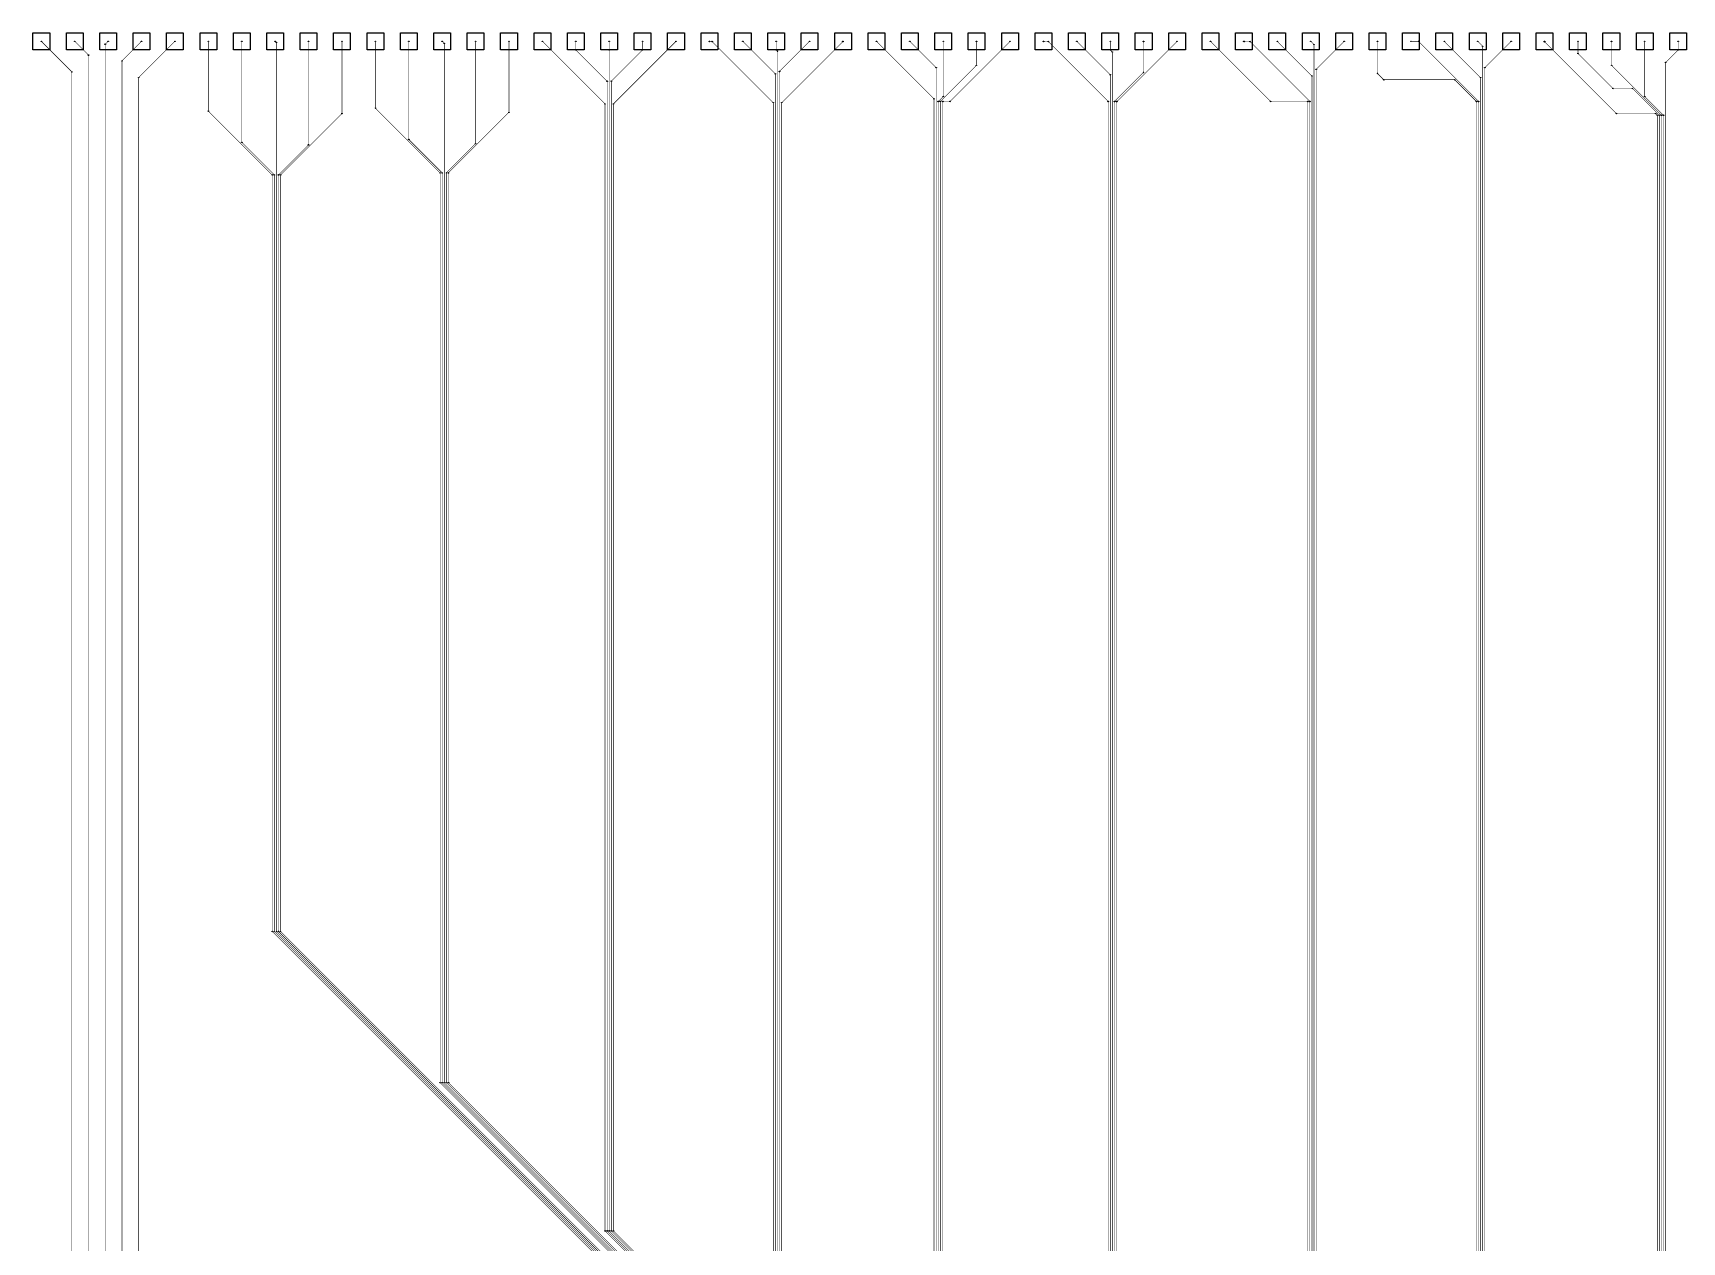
# Model space of a CAD drawing. Extents: x -21730 to 22170, y -18094 to 18606.
# Drawn here: x -9630 to 243, y 11367 to 18606 of the extents above; entities that cross this region are included whole.
import ezdxf

# ---------------------------------------------------------------- set-up
doc = ezdxf.new("R2010")
doc.units = 0
doc.layers.add('L0D0_0', color=1, linetype='CONTINUOUS')

# ---------------------------------------------------------------- blocks, each defined once
blk = doc.blocks.new('BOND_PADS__100__4')
at = {"layer": 'L0D0_0'}
for points in [[(-4, 197.5), (-4, 198.5), (-3, 198.5), (-3, 197.5)], [(-4, 195.5), (-4, 196.5), (-3, 196.5), (-3, 195.5)], [(-4, 193.5), (-4, 194.5), (-3, 194.5), (-3, 193.5)], [(-4, 191.5), (-4, 192.5), (-3, 192.5), (-3, 191.5)], [(-4, 189.5), (-4, 190.5), (-3, 190.5), (-3, 189.5)], [(-4, 187.5), (-4, 188.5), (-3, 188.5), (-3, 187.5)], [(-4, 185.5), (-4, 186.5), (-3, 186.5), (-3, 185.5)], [(-4, 183.5), (-4, 184.5), (-3, 184.5), (-3, 183.5)], [(-4, 181.5), (-4, 182.5), (-3, 182.5), (-3, 181.5)], [(-4, 179.5), (-4, 180.5), (-3, 180.5), (-3, 179.5)], [(-4, 177.5), (-4, 178.5), (-3, 178.5), (-3, 177.5)], [(-4, 175.5), (-4, 176.5), (-3, 176.5), (-3, 175.5)], [(-4, 173.5), (-4, 174.5), (-3, 174.5), (-3, 173.5)], [(-4, 171.5), (-4, 172.5), (-3, 172.5), (-3, 171.5)], [(-4, 169.5), (-4, 170.5), (-3, 170.5), (-3, 169.5)], [(-4, 167.5), (-4, 168.5), (-3, 168.5), (-3, 167.5)], [(-4, 165.5), (-4, 166.5), (-3, 166.5), (-3, 165.5)], [(-4, 163.5), (-4, 164.5), (-3, 164.5), (-3, 163.5)], [(-4, 161.5), (-4, 162.5), (-3, 162.5), (-3, 161.5)], [(-4, 159.5), (-4, 160.5), (-3, 160.5), (-3, 159.5)], [(-4, 157.5), (-4, 158.5), (-3, 158.5), (-3, 157.5)], [(-4, 155.5), (-4, 156.5), (-3, 156.5), (-3, 155.5)], [(-4, 153.5), (-4, 154.5), (-3, 154.5), (-3, 153.5)], [(-4, 151.5), (-4, 152.5), (-3, 152.5), (-3, 151.5)], [(-4, 149.5), (-4, 150.5), (-3, 150.5), (-3, 149.5)], [(-4, 147.5), (-4, 148.5), (-3, 148.5), (-3, 147.5)], [(-4, 145.5), (-4, 146.5), (-3, 146.5), (-3, 145.5)], [(-4, 143.5), (-4, 144.5), (-3, 144.5), (-3, 143.5)], [(-4, 141.5), (-4, 142.5), (-3, 142.5), (-3, 141.5)], [(-4, 139.5), (-4, 140.5), (-3, 140.5), (-3, 139.5)], [(-4, 137.5), (-4, 138.5), (-3, 138.5), (-3, 137.5)], [(-4, 135.5), (-4, 136.5), (-3, 136.5), (-3, 135.5)], [(-4, 133.5), (-4, 134.5), (-3, 134.5), (-3, 133.5)], [(-4, 131.5), (-4, 132.5), (-3, 132.5), (-3, 131.5)], [(-4, 129.5), (-4, 130.5), (-3, 130.5), (-3, 129.5)], [(-4, 127.5), (-4, 128.5), (-3, 128.5), (-3, 127.5)], [(-4, 125.5), (-4, 126.5), (-3, 126.5), (-3, 125.5)], [(-4, 123.5), (-4, 124.5), (-3, 124.5), (-3, 123.5)], [(-4, 121.5), (-4, 122.5), (-3, 122.5), (-3, 121.5)], [(-4, 119.5), (-4, 120.5), (-3, 120.5), (-3, 119.5)], [(-4, 117.5), (-4, 118.5), (-3, 118.5), (-3, 117.5)], [(-4, 115.5), (-4, 116.5), (-3, 116.5), (-3, 115.5)], [(-4, 113.5), (-4, 114.5), (-3, 114.5), (-3, 113.5)], [(-4, 111.5), (-4, 112.5), (-3, 112.5), (-3, 111.5)], [(-4, 109.5), (-4, 110.5), (-3, 110.5), (-3, 109.5)], [(-4, 107.5), (-4, 108.5), (-3, 108.5), (-3, 107.5)], [(-4, 105.5), (-4, 106.5), (-3, 106.5), (-3, 105.5)], [(-4, 103.5), (-4, 104.5), (-3, 104.5), (-3, 103.5)], [(-4, 101.5), (-4, 102.5), (-3, 102.5), (-3, 101.5)], [(-4, 99.5), (-4, 100.5), (-3, 100.5), (-3, 99.5)]]:
    blk.add_lwpolyline(points, close=True, dxfattribs=at)

msp = doc.modelspace()

# ---------------------------------------------------------------- linework, layer by layer
at = {"layer": 'L0D0_0', "const_width": 3}
for points in [[(-9580, 18556), (-9397.5, 18373.5)], [(-9380, 18556), (-9297.5, 18473.5)], [(-9297.5, 5873.5), (-9297.5, 18473.5)], [(-9197.5, 18538.5), (-9180, 18556)], [(-9197.5, 5880), (-9197.5, 18538.5)], [(-9097.5, 18438.5), (-8980, 18556)], [(-8997.5, 18338.5), (-8780, 18556)], [(-8580, 18138.5), (-8580, 18556)], [(-8380, 17951), (-8380, 18556)], [(-8180, 18556), (-8172.5, 18548.5)], [(-8172.5, 13226), (-8172.5, 18548.5)], [(-7980, 17936), (-7980, 18556)], [(-7780, 18123.5), (-7780, 18556)], [(-7580, 18156), (-7580, 18556)], [(-7380, 17968.5), (-7380, 18556)], [(-7180, 18556), (-7167.5, 18543.5)], [(-7167.5, 12321), (-7167.5, 18543.5)], [(-6980, 17943.5), (-6980, 18556)], [(-6780, 18131), (-6780, 18556)], [(-6580, 18556), (-6205, 18181)], [(-6380, 18504.5), (-6380, 18556)], [(-6380, 18504.5), (-6192.5, 18317)], [(-6180, 18504.5), (-6180, 18556)], [(-6180, 11433.5), (-6180, 18504.5)], [(-6180, 18504.5), (-6180, 18504.5)], [(-6167.5, 18317), (-5980, 18504.5)], [(-6155, 18181), (-5780, 18556)], [(-5980, 18504.5), (-5980, 18556)], [(-5580, 18556), (-5578.5, 18554.5)], [(-5578.5, 18554.5), (-5563.5, 18554.5)], [(-5563.5, 18554.5), (-5197.5, 18188.5)], [(-5380, 18556), (-5185, 18361)], [(-5180, 18504.5), (-5180, 18556)], [(-5180, 18504.5), (-5172.5, 18497)], [(-5172.5, 10526), (-5172.5, 18497)], [(-5160, 18376), (-4980, 18556)], [(-5147.5, 18188.5), (-4781.5, 18554.5)], [(-4781.5, 18554.5), (-4780, 18556)], [(-4781.5, 18554.5), (-4781.5, 18554.5)], [(-4580, 18556), (-4235, 18211)], [(-4380, 18556), (-4222.5, 18398.5)], [(-4180, 18226), (-4180, 18556)], [(-4140, 18196), (-3780, 18556)], [(-3981.5, 18554.5), (-3980, 18556)], [(-3981.5, 18412), (-3981.5, 18554.5)], [(-3580, 18556), (-3578.5, 18554.5)], [(-3578.5, 18554.5), (-3551, 18554.5)], [(-3551, 18554.5), (-3192.5, 18196)], [(-3380, 18556), (-3180, 18356)], [(-3180, 18504.5), (-3180, 18556)], [(-3180, 18504.5), (-3167.5, 18492)], [(-3167.5, 8721), (-3167.5, 18492)], [(-3140, 18196), (-2780, 18556)], [(-2981.5, 18554.5), (-2980, 18556)], [(-2981.5, 18369.5), (-2981.5, 18554.5)], [(-2580, 18556), (-2220, 18196)], [(-2380, 18556), (-2378.5, 18554.5)], [(-2378.5, 18554.5), (-2343.5, 18554.5)], [(-2343.5, 18554.5), (-1985, 18196)], [(-2180, 18556), (-1972.5, 18348.5)], [(-1980, 18556), (-1960, 18536)], [(-1960, 7626), (-1960, 18536)], [(-1947.5, 18388.5), (-1780, 18556)], [(-1580, 18363.5), (-1580, 18556)], [(-1380, 18556), (-1335, 18556)], [(-1335, 18556), (-975, 18196)], [(-1180, 18556), (-962.5, 18338.5)], [(-980, 18556), (-950, 18526)], [(-950, 6716), (-950, 18526)], [(-937.5, 18398.5), (-780, 18556)], [(-580, 18553.5), (-580, 18556)], [(-580, 18553.5), (-150, 18123.5)], [(-380, 18483.5), (-380, 18556)], [(-380, 18483.5), (-170, 18273.5)], [(-180, 18556), (-178.5, 18554.5)], [(-178.5, 18412), (-178.5, 18554.5)], [(20, 18226), (20, 18556)], [(145, 18429.5), (220, 18504.5)], [(220, 18504.5), (220, 18556)], [(-9397.5, 5873.5), (-9397.5, 18373.5)], [(-9097.5, 5880), (-9097.5, 18438.5)], [(-5160, 10526), (-5160, 18376)], [(-4222.5, 9663.5), (-4222.5, 18398.5)], [(-4197.5, 18196), (-3981.5, 18412)], [(-3155, 18196), (-2981.5, 18369.5)], [(-1947.5, 7626), (-1947.5, 18388.5)], [(-1580, 18363.5), (-1542.5, 18326)], [(-937.5, 6716), (-937.5, 18398.5)], [(-178.5, 18412), (120, 18113.5)], [(145, -2369), (145, 18429.5)], [(-8997.5, 5880), (-8997.5, 18338.5)], [(-6192.5, 11433.5), (-6192.5, 18317)], [(-6167.5, 11433.5), (-6167.5, 18317)], [(-5185, 10526), (-5185, 18361)], [(-3180, 8721), (-3180, 18356)], [(-1972.5, 7626), (-1972.5, 18348.5)], [(-1542.5, 18326), (-1117.5, 18326)], [(-1117.5, 18326), (-987.5, 18196)], [(-962.5, 6716), (-962.5, 18338.5)], [(-170, 18273.5), (-52.5, 18273.5)], [(-52.5, 18273.5), (107.5, 18113.5)], [(-6205, 11433.5), (-6205, 18181)], [(-6155, 11433.5), (-6155, 18181)], [(-5197.5, 10526), (-5197.5, 18188.5)], [(-5147.5, 10526), (-5147.5, 18188.5)], [(-4235, 9663.5), (-4235, 18211)], [(-4210, 18196), (-4180, 18226)], [(-4210, 9663.5), (-4210, 18196)], [(-4197.5, 9663.5), (-4197.5, 18196)], [(-4182.5, 9663.5), (-4182.5, 18196)], [(-4182.5, 18196), (-4140, 18196)], [(-3192.5, 8721), (-3192.5, 18196)], [(-3155, 8721), (-3155, 18196)], [(-3142.5, 8721), (-3142.5, 18196)], [(-3142.5, 18196), (-3140, 18196)], [(-2220, 18196), (-1997.5, 18196)], [(-1997.5, 7626), (-1997.5, 18196)], [(-1985, 7626), (-1985, 18196)], [(-987.5, 6716), (-987.5, 18196)], [(-975, 6716), (-975, 18196)], [(20, 18226), (132.5, 18113.5)], [(-8580, 18138.5), (-8197.5, 17756)], [(-8147.5, 17756), (-7780, 18123.5)], [(-7580, 18156), (-7192.5, 17768.5)], [(-7142.5, 17768.5), (-6780, 18131)], [(-150, 18123.5), (85, 18123.5)], [(85, 18123.5), (95, 18113.5)], [(95, -2719), (95, 18113.5)], [(107.5, -2631.5), (107.5, 18113.5)], [(120, -2544), (120, 18113.5)], [(132.5, -2456.5), (132.5, 18113.5)], [(-7380, 17968.5), (-7180, 17768.5)], [(-8380, 17951), (-8185, 17756)], [(-8160, 17756), (-7980, 17936)], [(-7155, 17768.5), (-6980, 17943.5)], [(-8197.5, 13226), (-8197.5, 17756)], [(-8185, 13226), (-8185, 17756)], [(-8160, 13226), (-8160, 17756)], [(-8147.5, 13226), (-8147.5, 17756)], [(-7192.5, 12321), (-7192.5, 17768.5)], [(-7180, 12321), (-7180, 17768.5)], [(-7155, 12321), (-7155, 17768.5)], [(-7142.5, 12321), (-7142.5, 17768.5)], [(-8197.5, 13226), (-705, 5733.5)], [(-8185, 13226), (-692.5, 5733.5)], [(-8172.5, 13226), (-680, 5733.5)], [(-8160, 13226), (-667.5, 5733.5)], [(-8147.5, 13226), (-655, 5733.5)], [(-7192.5, 12321), (-605, 5733.5)], [(-7180, 12321), (-592.5, 5733.5)], [(-7167.5, 12321), (-580, 5733.5)], [(-7155, 12321), (-567.5, 5733.5)], [(-7142.5, 12321), (-555, 5733.5)], [(-6205, 11433.5), (-505, 5733.5)], [(-6192.5, 11433.5), (-492.5, 5733.5)], [(-6180, 11433.5), (-480, 5733.5)], [(-6167.5, 11433.5), (-467.5, 5733.5)], [(-6155, 11433.5), (-455, 5733.5)]]:
    msp.add_lwpolyline(points, dxfattribs=at)
at = {"layer": 'L0D0_0'}
for points in [[(-9580, 18554.3), (-9581.4, 18555.2), (-9581.4, 18556.8), (-9580, 18557.7), (-9578.5, 18556.8), (-9578.5, 18555.2)], [(-9380, 18554.3), (-9381.4, 18555.2), (-9381.4, 18556.8), (-9380, 18557.7), (-9378.5, 18556.8), (-9378.5, 18555.2)], [(-9297.5, 18471.8), (-9299, 18472.7), (-9299, 18474.3), (-9297.5, 18475.2), (-9296.1, 18474.3), (-9296.1, 18472.7)], [(-9297.5, 18471.8), (-9299, 18472.7), (-9299, 18474.3), (-9297.5, 18475.2), (-9296.1, 18474.3), (-9296.1, 18472.7)], [(-9197.5, 18536.8), (-9199, 18537.7), (-9199, 18539.3), (-9197.5, 18540.2), (-9196.1, 18539.3), (-9196.1, 18537.7)], [(-9197.5, 18536.8), (-9199, 18537.7), (-9199, 18539.3), (-9197.5, 18540.2), (-9196.1, 18539.3), (-9196.1, 18537.7)], [(-9180, 18554.3), (-9181.4, 18555.2), (-9181.4, 18556.8), (-9180, 18557.7), (-9178.5, 18556.8), (-9178.5, 18555.2)], [(-8980, 18554.3), (-8981.4, 18555.2), (-8981.4, 18556.8), (-8980, 18557.7), (-8978.5, 18556.8), (-8978.5, 18555.2)], [(-8780, 18554.3), (-8781.4, 18555.2), (-8781.4, 18556.8), (-8780, 18557.7), (-8778.5, 18556.8), (-8778.5, 18555.2)], [(-8580, 18554.3), (-8581.4, 18555.2), (-8581.4, 18556.8), (-8580, 18557.7), (-8578.5, 18556.8), (-8578.5, 18555.2)], [(-8380, 18554.3), (-8381.4, 18555.2), (-8381.4, 18556.8), (-8380, 18557.7), (-8378.5, 18556.8), (-8378.5, 18555.2)], [(-8180, 18554.3), (-8181.4, 18555.2), (-8181.4, 18556.8), (-8180, 18557.7), (-8178.5, 18556.8), (-8178.5, 18555.2)], [(-8172.5, 18546.8), (-8173.9, 18547.7), (-8173.9, 18549.3), (-8172.5, 18550.2), (-8171, 18549.3), (-8171, 18547.7)], [(-8172.5, 18546.8), (-8173.9, 18547.7), (-8173.9, 18549.3), (-8172.5, 18550.2), (-8171, 18549.3), (-8171, 18547.7)], [(-7980, 18554.3), (-7981.4, 18555.2), (-7981.4, 18556.8), (-7980, 18557.7), (-7978.5, 18556.8), (-7978.5, 18555.2)], [(-7780, 18554.3), (-7781.4, 18555.2), (-7781.4, 18556.8), (-7780, 18557.7), (-7778.5, 18556.8), (-7778.5, 18555.2)], [(-7580, 18554.3), (-7581.4, 18555.2), (-7581.4, 18556.8), (-7580, 18557.7), (-7578.5, 18556.8), (-7578.5, 18555.2)], [(-7380, 18554.3), (-7381.4, 18555.2), (-7381.4, 18556.8), (-7380, 18557.7), (-7378.5, 18556.8), (-7378.5, 18555.2)], [(-7180, 18554.3), (-7181.4, 18555.2), (-7181.4, 18556.8), (-7180, 18557.7), (-7178.5, 18556.8), (-7178.5, 18555.2)], [(-7167.5, 18541.8), (-7169, 18542.7), (-7169, 18544.3), (-7167.5, 18545.2), (-7166.1, 18544.3), (-7166.1, 18542.7)], [(-7167.5, 18541.8), (-7169, 18542.7), (-7169, 18544.3), (-7167.5, 18545.2), (-7166.1, 18544.3), (-7166.1, 18542.7)], [(-6980, 18554.3), (-6981.4, 18555.2), (-6981.4, 18556.8), (-6980, 18557.7), (-6978.5, 18556.8), (-6978.5, 18555.2)], [(-6780, 18554.3), (-6781.4, 18555.2), (-6781.4, 18556.8), (-6780, 18557.7), (-6778.5, 18556.8), (-6778.5, 18555.2)], [(-6580, 18554.3), (-6581.4, 18555.2), (-6581.4, 18556.8), (-6580, 18557.7), (-6578.5, 18556.8), (-6578.5, 18555.2)], [(-6380, 18554.3), (-6381.4, 18555.2), (-6381.4, 18556.8), (-6380, 18557.7), (-6378.5, 18556.8), (-6378.5, 18555.2)], [(-6380, 18502.8), (-6381.4, 18503.7), (-6381.4, 18505.3), (-6380, 18506.2), (-6378.5, 18505.3), (-6378.5, 18503.7)], [(-6380, 18502.8), (-6381.4, 18503.7), (-6381.4, 18505.3), (-6380, 18506.2), (-6378.5, 18505.3), (-6378.5, 18503.7)], [(-6180, 18502.8), (-6181.5, 18503.7), (-6181.5, 18505.3), (-6180, 18506.2), (-6178.6, 18505.3), (-6178.6, 18503.7)], [(-6180, 18502.8), (-6181.5, 18503.7), (-6181.5, 18505.3), (-6180, 18506.2), (-6178.6, 18505.3), (-6178.6, 18503.7)], [(-6180, 18554.3), (-6181.4, 18555.2), (-6181.4, 18556.8), (-6180, 18557.7), (-6178.5, 18556.8), (-6178.5, 18555.2)], [(-6180, 18502.8), (-6181.4, 18503.7), (-6181.4, 18505.3), (-6180, 18506.2), (-6178.5, 18505.3), (-6178.5, 18503.7)], [(-6180, 18502.8), (-6181.4, 18503.7), (-6181.4, 18505.3), (-6180, 18506.2), (-6178.5, 18505.3), (-6178.5, 18503.7)], [(-5980, 18554.3), (-5981.4, 18555.2), (-5981.4, 18556.8), (-5980, 18557.7), (-5978.5, 18556.8), (-5978.5, 18555.2)], [(-5980, 18502.8), (-5981.4, 18503.7), (-5981.4, 18505.3), (-5980, 18506.2), (-5978.5, 18505.3), (-5978.5, 18503.7)], [(-5980, 18502.8), (-5981.4, 18503.7), (-5981.4, 18505.3), (-5980, 18506.2), (-5978.5, 18505.3), (-5978.5, 18503.7)], [(-5780, 18554.3), (-5781.4, 18555.2), (-5781.4, 18556.8), (-5780, 18557.7), (-5778.5, 18556.8), (-5778.5, 18555.2)], [(-5580, 18554.3), (-5581.4, 18555.2), (-5581.4, 18556.8), (-5580, 18557.7), (-5578.5, 18556.8), (-5578.5, 18555.2)], [(-5578.5, 18552.8), (-5579.9, 18553.7), (-5579.9, 18555.3), (-5578.5, 18556.2), (-5577, 18555.3), (-5577, 18553.7)], [(-5578.5, 18552.8), (-5579.9, 18553.7), (-5579.9, 18555.3), (-5578.5, 18556.2), (-5577, 18555.3), (-5577, 18553.7)], [(-5563.5, 18552.8), (-5564.9, 18553.7), (-5564.9, 18555.3), (-5563.5, 18556.2), (-5562, 18555.3), (-5562, 18553.7)], [(-5563.5, 18552.8), (-5564.9, 18553.7), (-5564.9, 18555.3), (-5563.5, 18556.2), (-5562, 18555.3), (-5562, 18553.7)], [(-5380, 18554.3), (-5381.4, 18555.2), (-5381.4, 18556.8), (-5380, 18557.7), (-5378.5, 18556.8), (-5378.5, 18555.2)], [(-5180, 18554.3), (-5181.4, 18555.2), (-5181.4, 18556.8), (-5180, 18557.7), (-5178.5, 18556.8), (-5178.5, 18555.2)], [(-5180, 18502.8), (-5181.4, 18503.7), (-5181.4, 18505.3), (-5180, 18506.2), (-5178.5, 18505.3), (-5178.5, 18503.7)], [(-5180, 18502.8), (-5181.4, 18503.7), (-5181.4, 18505.3), (-5180, 18506.2), (-5178.5, 18505.3), (-5178.5, 18503.7)], [(-5172.5, 18495.3), (-5174, 18496.2), (-5174, 18497.8), (-5172.5, 18498.7), (-5171.1, 18497.8), (-5171.1, 18496.2)], [(-5172.5, 18495.3), (-5174, 18496.2), (-5174, 18497.8), (-5172.5, 18498.7), (-5171.1, 18497.8), (-5171.1, 18496.2)], [(-4980, 18554.3), (-4981.4, 18555.2), (-4981.4, 18556.8), (-4980, 18557.7), (-4978.5, 18556.8), (-4978.5, 18555.2)], [(-4781.5, 18552.8), (-4782.9, 18553.7), (-4782.9, 18555.3), (-4781.5, 18556.2), (-4780, 18555.3), (-4780, 18553.7)], [(-4781.5, 18552.8), (-4782.9, 18553.7), (-4782.9, 18555.3), (-4781.5, 18556.2), (-4780, 18555.3), (-4780, 18553.7)], [(-4781.5, 18552.8), (-4782.9, 18553.7), (-4782.9, 18555.3), (-4781.5, 18556.2), (-4780, 18555.3), (-4780, 18553.7)], [(-4781.5, 18552.8), (-4782.9, 18553.7), (-4782.9, 18555.3), (-4781.5, 18556.2), (-4780, 18555.3), (-4780, 18553.7)], [(-4780, 18554.3), (-4781.4, 18555.2), (-4781.4, 18556.8), (-4780, 18557.7), (-4778.5, 18556.8), (-4778.5, 18555.2)], [(-4580, 18554.3), (-4581.4, 18555.2), (-4581.4, 18556.8), (-4580, 18557.7), (-4578.5, 18556.8), (-4578.5, 18555.2)], [(-4380, 18554.3), (-4381.4, 18555.2), (-4381.4, 18556.8), (-4380, 18557.7), (-4378.5, 18556.8), (-4378.5, 18555.2)], [(-4180, 18554.3), (-4181.4, 18555.2), (-4181.4, 18556.8), (-4180, 18557.7), (-4178.5, 18556.8), (-4178.5, 18555.2)], [(-3981.5, 18552.8), (-3982.9, 18553.7), (-3982.9, 18555.3), (-3981.5, 18556.2), (-3980, 18555.3), (-3980, 18553.7)], [(-3981.5, 18552.8), (-3982.9, 18553.7), (-3982.9, 18555.3), (-3981.5, 18556.2), (-3980, 18555.3), (-3980, 18553.7)], [(-3980, 18554.3), (-3981.4, 18555.2), (-3981.4, 18556.8), (-3980, 18557.7), (-3978.5, 18556.8), (-3978.5, 18555.2)], [(-3780, 18554.3), (-3781.4, 18555.2), (-3781.4, 18556.8), (-3780, 18557.7), (-3778.5, 18556.8), (-3778.5, 18555.2)], [(-3580, 18554.3), (-3581.4, 18555.2), (-3581.4, 18556.8), (-3580, 18557.7), (-3578.5, 18556.8), (-3578.5, 18555.2)], [(-3578.5, 18552.8), (-3579.9, 18553.7), (-3579.9, 18555.3), (-3578.5, 18556.2), (-3577, 18555.3), (-3577, 18553.7)], [(-3578.5, 18552.8), (-3579.9, 18553.7), (-3579.9, 18555.3), (-3578.5, 18556.2), (-3577, 18555.3), (-3577, 18553.7)], [(-3551, 18552.8), (-3552.4, 18553.7), (-3552.4, 18555.3), (-3551, 18556.2), (-3549.5, 18555.3), (-3549.5, 18553.7)], [(-3551, 18552.8), (-3552.4, 18553.7), (-3552.4, 18555.3), (-3551, 18556.2), (-3549.5, 18555.3), (-3549.5, 18553.7)], [(-3380, 18554.3), (-3381.4, 18555.2), (-3381.4, 18556.8), (-3380, 18557.7), (-3378.5, 18556.8), (-3378.5, 18555.2)], [(-3180, 18554.3), (-3181.4, 18555.2), (-3181.4, 18556.8), (-3180, 18557.7), (-3178.5, 18556.8), (-3178.5, 18555.2)], [(-3180, 18502.8), (-3181.4, 18503.7), (-3181.4, 18505.3), (-3180, 18506.2), (-3178.5, 18505.3), (-3178.5, 18503.7)], [(-3180, 18502.8), (-3181.4, 18503.7), (-3181.4, 18505.3), (-3180, 18506.2), (-3178.5, 18505.3), (-3178.5, 18503.7)], [(-3167.5, 18490.3), (-3168.9, 18491.2), (-3168.9, 18492.8), (-3167.5, 18493.7), (-3166, 18492.8), (-3166, 18491.2)], [(-3167.5, 18490.3), (-3168.9, 18491.2), (-3168.9, 18492.8), (-3167.5, 18493.7), (-3166, 18492.8), (-3166, 18491.2)], [(-2981.5, 18552.8), (-2982.9, 18553.7), (-2982.9, 18555.3), (-2981.5, 18556.2), (-2980, 18555.3), (-2980, 18553.7)], [(-2981.5, 18552.8), (-2982.9, 18553.7), (-2982.9, 18555.3), (-2981.5, 18556.2), (-2980, 18555.3), (-2980, 18553.7)], [(-2980, 18554.3), (-2981.4, 18555.2), (-2981.4, 18556.8), (-2980, 18557.7), (-2978.5, 18556.8), (-2978.5, 18555.2)], [(-2780, 18554.3), (-2781.4, 18555.2), (-2781.4, 18556.8), (-2780, 18557.7), (-2778.5, 18556.8), (-2778.5, 18555.2)], [(-2580, 18554.3), (-2581.4, 18555.2), (-2581.4, 18556.8), (-2580, 18557.7), (-2578.5, 18556.8), (-2578.5, 18555.2)], [(-2380, 18554.3), (-2381.4, 18555.2), (-2381.4, 18556.8), (-2380, 18557.7), (-2378.5, 18556.8), (-2378.5, 18555.2)], [(-2378.5, 18552.8), (-2379.9, 18553.7), (-2379.9, 18555.3), (-2378.5, 18556.2), (-2377, 18555.3), (-2377, 18553.7)], [(-2378.5, 18552.8), (-2379.9, 18553.7), (-2379.9, 18555.3), (-2378.5, 18556.2), (-2377, 18555.3), (-2377, 18553.7)], [(-2343.5, 18552.8), (-2344.9, 18553.7), (-2344.9, 18555.3), (-2343.5, 18556.2), (-2342, 18555.3), (-2342, 18553.7)], [(-2343.5, 18552.8), (-2344.9, 18553.7), (-2344.9, 18555.3), (-2343.5, 18556.2), (-2342, 18555.3), (-2342, 18553.7)], [(-2180, 18554.3), (-2181.4, 18555.2), (-2181.4, 18556.8), (-2180, 18557.7), (-2178.5, 18556.8), (-2178.5, 18555.2)], [(-1980, 18554.3), (-1981.4, 18555.2), (-1981.4, 18556.8), (-1980, 18557.7), (-1978.5, 18556.8), (-1978.5, 18555.2)], [(-1960, 18534.3), (-1961.4, 18535.2), (-1961.4, 18536.8), (-1960, 18537.7), (-1958.5, 18536.8), (-1958.5, 18535.2)], [(-1960, 18534.3), (-1961.4, 18535.2), (-1961.4, 18536.8), (-1960, 18537.7), (-1958.5, 18536.8), (-1958.5, 18535.2)], [(-1780, 18554.3), (-1781.4, 18555.2), (-1781.4, 18556.8), (-1780, 18557.7), (-1778.5, 18556.8), (-1778.5, 18555.2)], [(-1580, 18554.3), (-1581.4, 18555.2), (-1581.4, 18556.8), (-1580, 18557.7), (-1578.5, 18556.8), (-1578.5, 18555.2)], [(-1380, 18554.3), (-1381.4, 18555.2), (-1381.4, 18556.8), (-1380, 18557.7), (-1378.5, 18556.8), (-1378.5, 18555.2)], [(-1335, 18554.3), (-1336.4, 18555.2), (-1336.4, 18556.8), (-1335, 18557.7), (-1333.5, 18556.8), (-1333.5, 18555.2)], [(-1335, 18554.3), (-1336.4, 18555.2), (-1336.4, 18556.8), (-1335, 18557.7), (-1333.5, 18556.8), (-1333.5, 18555.2)], [(-1180, 18554.3), (-1181.4, 18555.2), (-1181.4, 18556.8), (-1180, 18557.7), (-1178.5, 18556.8), (-1178.5, 18555.2)], [(-980, 18554.3), (-981.4, 18555.2), (-981.4, 18556.8), (-980, 18557.7), (-978.5, 18556.8), (-978.5, 18555.2)], [(-950, 18524.3), (-951.4, 18525.2), (-951.4, 18526.8), (-950, 18527.7), (-948.5, 18526.8), (-948.5, 18525.2)], [(-950, 18524.3), (-951.4, 18525.2), (-951.4, 18526.8), (-950, 18527.7), (-948.5, 18526.8), (-948.5, 18525.2)], [(-780, 18554.3), (-781.4, 18555.2), (-781.4, 18556.8), (-780, 18557.7), (-778.5, 18556.8), (-778.5, 18555.2)], [(-580, 18554.3), (-581.4, 18555.2), (-581.4, 18556.8), (-580, 18557.7), (-578.5, 18556.8), (-578.5, 18555.2)], [(-580, 18551.8), (-581.4, 18552.7), (-581.4, 18554.3), (-580, 18555.2), (-578.5, 18554.3), (-578.5, 18552.7)], [(-580, 18551.8), (-581.4, 18552.7), (-581.4, 18554.3), (-580, 18555.2), (-578.5, 18554.3), (-578.5, 18552.7)], [(-380, 18554.3), (-381.4, 18555.2), (-381.4, 18556.8), (-380, 18557.7), (-378.5, 18556.8), (-378.5, 18555.2)], [(-380, 18481.8), (-381.4, 18482.7), (-381.4, 18484.3), (-380, 18485.2), (-378.5, 18484.3), (-378.5, 18482.7)], [(-380, 18481.8), (-381.4, 18482.7), (-381.4, 18484.3), (-380, 18485.2), (-378.5, 18484.3), (-378.5, 18482.7)], [(-180, 18554.3), (-181.4, 18555.2), (-181.4, 18556.8), (-180, 18557.7), (-178.5, 18556.8), (-178.5, 18555.2)], [(-178.5, 18552.8), (-179.9, 18553.7), (-179.9, 18555.3), (-178.5, 18556.2), (-177, 18555.3), (-177, 18553.7)], [(-178.5, 18552.8), (-179.9, 18553.7), (-179.9, 18555.3), (-178.5, 18556.2), (-177, 18555.3), (-177, 18553.7)], [(20, 18554.3), (18.6, 18555.2), (18.6, 18556.8), (20, 18557.7), (21.5, 18556.8), (21.5, 18555.2)], [(220, 18554.3), (218.6, 18555.2), (218.6, 18556.8), (220, 18557.7), (221.5, 18556.8), (221.5, 18555.2)], [(220, 18502.8), (218.6, 18503.7), (218.6, 18505.3), (220, 18506.2), (221.5, 18505.3), (221.5, 18503.7)], [(220, 18502.8), (218.6, 18503.7), (218.6, 18505.3), (220, 18506.2), (221.5, 18505.3), (221.5, 18503.7)], [(-9397.5, 18371.8), (-9399, 18372.7), (-9399, 18374.3), (-9397.5, 18375.2), (-9396, 18374.3), (-9396, 18372.7)], [(-9397.5, 18371.8), (-9399, 18372.7), (-9399, 18374.3), (-9397.5, 18375.2), (-9396, 18374.3), (-9396, 18372.7)], [(-9097.5, 18436.8), (-9099, 18437.7), (-9099, 18439.3), (-9097.5, 18440.2), (-9096.1, 18439.3), (-9096.1, 18437.7)], [(-9097.5, 18436.8), (-9099, 18437.7), (-9099, 18439.3), (-9097.5, 18440.2), (-9096.1, 18439.3), (-9096.1, 18437.7)], [(-5160, 18374.3), (-5161.4, 18375.2), (-5161.4, 18376.8), (-5160, 18377.7), (-5158.5, 18376.8), (-5158.5, 18375.2)], [(-5160, 18374.3), (-5161.4, 18375.2), (-5161.4, 18376.8), (-5160, 18377.7), (-5158.5, 18376.8), (-5158.5, 18375.2)], [(-4222.5, 18396.8), (-4223.9, 18397.7), (-4223.9, 18399.3), (-4222.5, 18400.2), (-4221, 18399.3), (-4221, 18397.7)], [(-4222.5, 18396.8), (-4223.9, 18397.7), (-4223.9, 18399.3), (-4222.5, 18400.2), (-4221, 18399.3), (-4221, 18397.7)], [(-3981.5, 18410.3), (-3982.9, 18411.2), (-3982.9, 18412.8), (-3981.5, 18413.7), (-3980, 18412.8), (-3980, 18411.2)], [(-3981.5, 18410.3), (-3982.9, 18411.2), (-3982.9, 18412.8), (-3981.5, 18413.7), (-3980, 18412.8), (-3980, 18411.2)], [(-2981.5, 18367.8), (-2982.9, 18368.7), (-2982.9, 18370.3), (-2981.5, 18371.2), (-2980, 18370.3), (-2980, 18368.7)], [(-2981.5, 18367.8), (-2982.9, 18368.7), (-2982.9, 18370.3), (-2981.5, 18371.2), (-2980, 18370.3), (-2980, 18368.7)], [(-1947.5, 18386.8), (-1948.9, 18387.7), (-1948.9, 18389.3), (-1947.5, 18390.2), (-1946, 18389.3), (-1946, 18387.7)], [(-1947.5, 18386.8), (-1948.9, 18387.7), (-1948.9, 18389.3), (-1947.5, 18390.2), (-1946, 18389.3), (-1946, 18387.7)], [(-1580, 18361.8), (-1581.4, 18362.7), (-1581.4, 18364.3), (-1580, 18365.2), (-1578.5, 18364.3), (-1578.5, 18362.7)], [(-1580, 18361.8), (-1581.4, 18362.7), (-1581.4, 18364.3), (-1580, 18365.2), (-1578.5, 18364.3), (-1578.5, 18362.7)], [(-937.5, 18396.8), (-938.9, 18397.7), (-938.9, 18399.3), (-937.5, 18400.2), (-936, 18399.3), (-936, 18397.7)], [(-937.5, 18396.8), (-938.9, 18397.7), (-938.9, 18399.3), (-937.5, 18400.2), (-936, 18399.3), (-936, 18397.7)], [(-178.5, 18410.3), (-179.9, 18411.2), (-179.9, 18412.8), (-178.5, 18413.7), (-177, 18412.8), (-177, 18411.2)], [(-178.5, 18410.3), (-179.9, 18411.2), (-179.9, 18412.8), (-178.5, 18413.7), (-177, 18412.8), (-177, 18411.2)], [(145, 18427.8), (143.6, 18428.7), (143.6, 18430.3), (145, 18431.2), (146.5, 18430.3), (146.5, 18428.7)], [(145, 18427.8), (143.6, 18428.7), (143.6, 18430.3), (145, 18431.2), (146.5, 18430.3), (146.5, 18428.7)], [(-8997.5, 18336.8), (-8999, 18337.7), (-8999, 18339.3), (-8997.5, 18340.2), (-8996.1, 18339.3), (-8996.1, 18337.7)], [(-8997.5, 18336.8), (-8999, 18337.7), (-8999, 18339.3), (-8997.5, 18340.2), (-8996.1, 18339.3), (-8996.1, 18337.7)], [(-6192.5, 18315.3), (-6193.9, 18316.2), (-6193.9, 18317.8), (-6192.5, 18318.7), (-6191, 18317.8), (-6191, 18316.2)], [(-6192.5, 18315.3), (-6193.9, 18316.2), (-6193.9, 18317.8), (-6192.5, 18318.7), (-6191, 18317.8), (-6191, 18316.2)], [(-6167.5, 18315.3), (-6168.9, 18316.2), (-6168.9, 18317.8), (-6167.5, 18318.7), (-6166, 18317.8), (-6166, 18316.2)], [(-6167.5, 18315.3), (-6168.9, 18316.2), (-6168.9, 18317.8), (-6167.5, 18318.7), (-6166, 18317.8), (-6166, 18316.2)], [(-5185, 18359.3), (-5186.4, 18360.2), (-5186.4, 18361.8), (-5185, 18362.7), (-5183.5, 18361.8), (-5183.5, 18360.2)], [(-5185, 18359.3), (-5186.4, 18360.2), (-5186.4, 18361.8), (-5185, 18362.7), (-5183.5, 18361.8), (-5183.5, 18360.2)], [(-3180, 18354.3), (-3181.4, 18355.2), (-3181.4, 18356.8), (-3180, 18357.7), (-3178.5, 18356.8), (-3178.5, 18355.2)], [(-3180, 18354.3), (-3181.4, 18355.2), (-3181.4, 18356.8), (-3180, 18357.7), (-3178.5, 18356.8), (-3178.5, 18355.2)], [(-1972.5, 18346.8), (-1973.9, 18347.7), (-1973.9, 18349.3), (-1972.5, 18350.2), (-1971, 18349.3), (-1971, 18347.7)], [(-1972.5, 18346.8), (-1973.9, 18347.7), (-1973.9, 18349.3), (-1972.5, 18350.2), (-1971, 18349.3), (-1971, 18347.7)], [(-1542.5, 18324.3), (-1544, 18325.2), (-1544, 18326.8), (-1542.5, 18327.7), (-1541, 18326.8), (-1541, 18325.2)], [(-1542.5, 18324.3), (-1544, 18325.2), (-1544, 18326.8), (-1542.5, 18327.7), (-1541, 18326.8), (-1541, 18325.2)], [(-1117.5, 18324.3), (-1118.9, 18325.2), (-1118.9, 18326.8), (-1117.5, 18327.7), (-1116, 18326.8), (-1116, 18325.2)], [(-1117.5, 18324.3), (-1118.9, 18325.2), (-1118.9, 18326.8), (-1117.5, 18327.7), (-1116, 18326.8), (-1116, 18325.2)], [(-962.5, 18336.8), (-963.9, 18337.7), (-963.9, 18339.3), (-962.5, 18340.2), (-961, 18339.3), (-961, 18337.7)], [(-962.5, 18336.8), (-963.9, 18337.7), (-963.9, 18339.3), (-962.5, 18340.2), (-961, 18339.3), (-961, 18337.7)], [(-170, 18271.8), (-171.5, 18272.7), (-171.5, 18274.3), (-170, 18275.2), (-168.5, 18274.3), (-168.5, 18272.7)], [(-170, 18271.8), (-171.5, 18272.7), (-171.5, 18274.3), (-170, 18275.2), (-168.5, 18274.3), (-168.5, 18272.7)], [(-52.5, 18271.8), (-53.9, 18272.7), (-53.9, 18274.3), (-52.5, 18275.2), (-51, 18274.3), (-51, 18272.7)], [(-52.5, 18271.8), (-53.9, 18272.7), (-53.9, 18274.3), (-52.5, 18275.2), (-51, 18274.3), (-51, 18272.7)], [(-6205, 18179.3), (-6206.4, 18180.2), (-6206.4, 18181.8), (-6205, 18182.7), (-6203.5, 18181.8), (-6203.5, 18180.2)], [(-6205, 18179.3), (-6206.4, 18180.2), (-6206.4, 18181.8), (-6205, 18182.7), (-6203.5, 18181.8), (-6203.5, 18180.2)], [(-6155, 18179.3), (-6156.4, 18180.2), (-6156.4, 18181.8), (-6155, 18182.7), (-6153.5, 18181.8), (-6153.5, 18180.2)], [(-6155, 18179.3), (-6156.4, 18180.2), (-6156.4, 18181.8), (-6155, 18182.7), (-6153.5, 18181.8), (-6153.5, 18180.2)], [(-5197.5, 18186.8), (-5198.9, 18187.7), (-5198.9, 18189.3), (-5197.5, 18190.2), (-5196, 18189.3), (-5196, 18187.7)], [(-5197.5, 18186.8), (-5198.9, 18187.7), (-5198.9, 18189.3), (-5197.5, 18190.2), (-5196, 18189.3), (-5196, 18187.7)], [(-5147.5, 18186.8), (-5148.9, 18187.7), (-5148.9, 18189.3), (-5147.5, 18190.2), (-5146, 18189.3), (-5146, 18187.7)], [(-5147.5, 18186.8), (-5148.9, 18187.7), (-5148.9, 18189.3), (-5147.5, 18190.2), (-5146, 18189.3), (-5146, 18187.7)], [(-4235, 18209.3), (-4236.4, 18210.2), (-4236.4, 18211.8), (-4235, 18212.7), (-4233.5, 18211.8), (-4233.5, 18210.2)], [(-4235, 18209.3), (-4236.4, 18210.2), (-4236.4, 18211.8), (-4235, 18212.7), (-4233.5, 18211.8), (-4233.5, 18210.2)], [(-4210, 18194.3), (-4211.5, 18195.2), (-4211.5, 18196.8), (-4210, 18197.7), (-4208.6, 18196.8), (-4208.6, 18195.2)], [(-4210, 18194.3), (-4211.5, 18195.2), (-4211.5, 18196.8), (-4210, 18197.7), (-4208.6, 18196.8), (-4208.6, 18195.2)], [(-4197.5, 18194.3), (-4198.9, 18195.2), (-4198.9, 18196.8), (-4197.5, 18197.7), (-4196, 18196.8), (-4196, 18195.2)], [(-4197.5, 18194.3), (-4198.9, 18195.2), (-4198.9, 18196.8), (-4197.5, 18197.7), (-4196, 18196.8), (-4196, 18195.2)], [(-4182.5, 18194.3), (-4183.9, 18195.2), (-4183.9, 18196.8), (-4182.5, 18197.7), (-4181, 18196.8), (-4181, 18195.2)], [(-4182.5, 18194.3), (-4183.9, 18195.2), (-4183.9, 18196.8), (-4182.5, 18197.7), (-4181, 18196.8), (-4181, 18195.2)], [(-4180, 18224.3), (-4181.4, 18225.2), (-4181.4, 18226.8), (-4180, 18227.7), (-4178.5, 18226.8), (-4178.5, 18225.2)], [(-4180, 18224.3), (-4181.4, 18225.2), (-4181.4, 18226.8), (-4180, 18227.7), (-4178.5, 18226.8), (-4178.5, 18225.2)], [(-4140, 18194.3), (-4141.4, 18195.2), (-4141.4, 18196.8), (-4140, 18197.7), (-4138.5, 18196.8), (-4138.5, 18195.2)], [(-4140, 18194.3), (-4141.4, 18195.2), (-4141.4, 18196.8), (-4140, 18197.7), (-4138.5, 18196.8), (-4138.5, 18195.2)], [(-3192.5, 18194.3), (-3194, 18195.2), (-3194, 18196.8), (-3192.5, 18197.7), (-3191, 18196.8), (-3191, 18195.2)], [(-3192.5, 18194.3), (-3194, 18195.2), (-3194, 18196.8), (-3192.5, 18197.7), (-3191, 18196.8), (-3191, 18195.2)], [(-3155, 18194.3), (-3156.4, 18195.2), (-3156.4, 18196.8), (-3155, 18197.7), (-3153.5, 18196.8), (-3153.5, 18195.2)], [(-3155, 18194.3), (-3156.4, 18195.2), (-3156.4, 18196.8), (-3155, 18197.7), (-3153.5, 18196.8), (-3153.5, 18195.2)], [(-3142.5, 18194.3), (-3143.9, 18195.2), (-3143.9, 18196.8), (-3142.5, 18197.7), (-3141, 18196.8), (-3141, 18195.2)], [(-3142.5, 18194.3), (-3143.9, 18195.2), (-3143.9, 18196.8), (-3142.5, 18197.7), (-3141, 18196.8), (-3141, 18195.2)], [(-3140, 18194.3), (-3141.4, 18195.2), (-3141.4, 18196.8), (-3140, 18197.7), (-3138.5, 18196.8), (-3138.5, 18195.2)], [(-3140, 18194.3), (-3141.4, 18195.2), (-3141.4, 18196.8), (-3140, 18197.7), (-3138.5, 18196.8), (-3138.5, 18195.2)], [(-2220, 18194.3), (-2221.4, 18195.2), (-2221.4, 18196.8), (-2220, 18197.7), (-2218.5, 18196.8), (-2218.5, 18195.2)], [(-2220, 18194.3), (-2221.4, 18195.2), (-2221.4, 18196.8), (-2220, 18197.7), (-2218.5, 18196.8), (-2218.5, 18195.2)], [(-1997.5, 18194.3), (-1999, 18195.2), (-1999, 18196.8), (-1997.5, 18197.7), (-1996.1, 18196.8), (-1996.1, 18195.2)], [(-1997.5, 18194.3), (-1999, 18195.2), (-1999, 18196.8), (-1997.5, 18197.7), (-1996.1, 18196.8), (-1996.1, 18195.2)], [(-1985, 18194.3), (-1986.4, 18195.2), (-1986.4, 18196.8), (-1985, 18197.7), (-1983.5, 18196.8), (-1983.5, 18195.2)], [(-1985, 18194.3), (-1986.4, 18195.2), (-1986.4, 18196.8), (-1985, 18197.7), (-1983.5, 18196.8), (-1983.5, 18195.2)], [(-987.5, 18194.3), (-989, 18195.2), (-989, 18196.8), (-987.5, 18197.7), (-986, 18196.8), (-986, 18195.2)], [(-987.5, 18194.3), (-989, 18195.2), (-989, 18196.8), (-987.5, 18197.7), (-986, 18196.8), (-986, 18195.2)], [(-975, 18194.3), (-976.4, 18195.2), (-976.4, 18196.8), (-975, 18197.7), (-973.5, 18196.8), (-973.5, 18195.2)], [(-975, 18194.3), (-976.4, 18195.2), (-976.4, 18196.8), (-975, 18197.7), (-973.5, 18196.8), (-973.5, 18195.2)], [(20, 18224.3), (18.6, 18225.2), (18.6, 18226.8), (20, 18227.7), (21.5, 18226.8), (21.5, 18225.2)], [(20, 18224.3), (18.6, 18225.2), (18.6, 18226.8), (20, 18227.7), (21.5, 18226.8), (21.5, 18225.2)], [(-8580, 18136.8), (-8581.4, 18137.7), (-8581.4, 18139.3), (-8580, 18140.2), (-8578.5, 18139.3), (-8578.5, 18137.7)], [(-8580, 18136.8), (-8581.4, 18137.7), (-8581.4, 18139.3), (-8580, 18140.2), (-8578.5, 18139.3), (-8578.5, 18137.7)], [(-7780, 18121.8), (-7781.4, 18122.7), (-7781.4, 18124.3), (-7780, 18125.2), (-7778.5, 18124.3), (-7778.5, 18122.7)], [(-7780, 18121.8), (-7781.4, 18122.7), (-7781.4, 18124.3), (-7780, 18125.2), (-7778.5, 18124.3), (-7778.5, 18122.7)], [(-7580, 18154.3), (-7581.4, 18155.2), (-7581.4, 18156.8), (-7580, 18157.7), (-7578.5, 18156.8), (-7578.5, 18155.2)], [(-7580, 18154.3), (-7581.4, 18155.2), (-7581.4, 18156.8), (-7580, 18157.7), (-7578.5, 18156.8), (-7578.5, 18155.2)], [(-6780, 18129.3), (-6781.4, 18130.2), (-6781.4, 18131.8), (-6780, 18132.7), (-6778.5, 18131.8), (-6778.5, 18130.2)], [(-6780, 18129.3), (-6781.4, 18130.2), (-6781.4, 18131.8), (-6780, 18132.7), (-6778.5, 18131.8), (-6778.5, 18130.2)], [(-150, 18121.8), (-151.5, 18122.7), (-151.5, 18124.3), (-150, 18125.2), (-148.6, 18124.3), (-148.6, 18122.7)], [(-150, 18121.8), (-151.5, 18122.7), (-151.5, 18124.3), (-150, 18125.2), (-148.6, 18124.3), (-148.6, 18122.7)], [(85, 18121.8), (83.5, 18122.7), (83.5, 18124.3), (85, 18125.2), (86.4, 18124.3), (86.4, 18122.7)], [(85, 18121.8), (83.5, 18122.7), (83.5, 18124.3), (85, 18125.2), (86.4, 18124.3), (86.4, 18122.7)], [(95, 18111.8), (93.5, 18112.7), (93.5, 18114.3), (95, 18115.2), (96.4, 18114.3), (96.4, 18112.7)], [(95, 18111.8), (93.5, 18112.7), (93.5, 18114.3), (95, 18115.2), (96.4, 18114.3), (96.4, 18112.7)], [(107.5, 18111.8), (106, 18112.7), (106, 18114.3), (107.5, 18115.2), (109, 18114.3), (109, 18112.7)], [(107.5, 18111.8), (106, 18112.7), (106, 18114.3), (107.5, 18115.2), (109, 18114.3), (109, 18112.7)], [(120, 18111.8), (118.6, 18112.7), (118.6, 18114.3), (120, 18115.2), (121.5, 18114.3), (121.5, 18112.7)], [(120, 18111.8), (118.6, 18112.7), (118.6, 18114.3), (120, 18115.2), (121.5, 18114.3), (121.5, 18112.7)], [(132.5, 18111.8), (131, 18112.7), (131, 18114.3), (132.5, 18115.2), (133.9, 18114.3), (133.9, 18112.7)], [(132.5, 18111.8), (131, 18112.7), (131, 18114.3), (132.5, 18115.2), (133.9, 18114.3), (133.9, 18112.7)], [(-7380, 17966.8), (-7381.4, 17967.7), (-7381.4, 17969.3), (-7380, 17970.2), (-7378.5, 17969.3), (-7378.5, 17967.7)], [(-7380, 17966.8), (-7381.4, 17967.7), (-7381.4, 17969.3), (-7380, 17970.2), (-7378.5, 17969.3), (-7378.5, 17967.7)], [(-8380, 17949.3), (-8381.4, 17950.2), (-8381.4, 17951.8), (-8380, 17952.7), (-8378.5, 17951.8), (-8378.5, 17950.2)], [(-8380, 17949.3), (-8381.4, 17950.2), (-8381.4, 17951.8), (-8380, 17952.7), (-8378.5, 17951.8), (-8378.5, 17950.2)], [(-7980, 17934.3), (-7981.4, 17935.2), (-7981.4, 17936.8), (-7980, 17937.7), (-7978.5, 17936.8), (-7978.5, 17935.2)], [(-7980, 17934.3), (-7981.4, 17935.2), (-7981.4, 17936.8), (-7980, 17937.7), (-7978.5, 17936.8), (-7978.5, 17935.2)], [(-6980, 17941.8), (-6981.4, 17942.7), (-6981.4, 17944.3), (-6980, 17945.2), (-6978.5, 17944.3), (-6978.5, 17942.7)], [(-6980, 17941.8), (-6981.4, 17942.7), (-6981.4, 17944.3), (-6980, 17945.2), (-6978.5, 17944.3), (-6978.5, 17942.7)], [(-8197.5, 17754.3), (-8198.9, 17755.2), (-8198.9, 17756.8), (-8197.5, 17757.7), (-8196, 17756.8), (-8196, 17755.2)], [(-8197.5, 17754.3), (-8198.9, 17755.2), (-8198.9, 17756.8), (-8197.5, 17757.7), (-8196, 17756.8), (-8196, 17755.2)], [(-8185, 17754.3), (-8186.5, 17755.2), (-8186.5, 17756.8), (-8185, 17757.7), (-8183.6, 17756.8), (-8183.6, 17755.2)], [(-8185, 17754.3), (-8186.5, 17755.2), (-8186.5, 17756.8), (-8185, 17757.7), (-8183.6, 17756.8), (-8183.6, 17755.2)], [(-8160, 17754.3), (-8161.5, 17755.2), (-8161.5, 17756.8), (-8160, 17757.7), (-8158.6, 17756.8), (-8158.6, 17755.2)], [(-8160, 17754.3), (-8161.5, 17755.2), (-8161.5, 17756.8), (-8160, 17757.7), (-8158.6, 17756.8), (-8158.6, 17755.2)], [(-8147.5, 17754.3), (-8149, 17755.2), (-8149, 17756.8), (-8147.5, 17757.7), (-8146, 17756.8), (-8146, 17755.2)], [(-8147.5, 17754.3), (-8149, 17755.2), (-8149, 17756.8), (-8147.5, 17757.7), (-8146, 17756.8), (-8146, 17755.2)], [(-7192.5, 17766.8), (-7194, 17767.7), (-7194, 17769.3), (-7192.5, 17770.2), (-7191.1, 17769.3), (-7191.1, 17767.7)], [(-7192.5, 17766.8), (-7194, 17767.7), (-7194, 17769.3), (-7192.5, 17770.2), (-7191.1, 17769.3), (-7191.1, 17767.7)], [(-7180, 17766.8), (-7181.4, 17767.7), (-7181.4, 17769.3), (-7180, 17770.2), (-7178.5, 17769.3), (-7178.5, 17767.7)], [(-7180, 17766.8), (-7181.4, 17767.7), (-7181.4, 17769.3), (-7180, 17770.2), (-7178.5, 17769.3), (-7178.5, 17767.7)], [(-7155, 17766.8), (-7156.5, 17767.7), (-7156.5, 17769.3), (-7155, 17770.2), (-7153.5, 17769.3), (-7153.5, 17767.7)], [(-7155, 17766.8), (-7156.5, 17767.7), (-7156.5, 17769.3), (-7155, 17770.2), (-7153.5, 17769.3), (-7153.5, 17767.7)], [(-7142.5, 17766.8), (-7143.9, 17767.7), (-7143.9, 17769.3), (-7142.5, 17770.2), (-7141, 17769.3), (-7141, 17767.7)], [(-7142.5, 17766.8), (-7143.9, 17767.7), (-7143.9, 17769.3), (-7142.5, 17770.2), (-7141, 17769.3), (-7141, 17767.7)], [(-8197.5, 13224.3), (-8198.9, 13225.2), (-8198.9, 13226.8), (-8197.5, 13227.7), (-8196, 13226.8), (-8196, 13225.2)], [(-8197.5, 13224.3), (-8198.9, 13225.2), (-8198.9, 13226.8), (-8197.5, 13227.7), (-8196, 13226.8), (-8196, 13225.2)], [(-8185, 13224.3), (-8186.5, 13225.2), (-8186.5, 13226.8), (-8185, 13227.7), (-8183.6, 13226.8), (-8183.6, 13225.2)], [(-8185, 13224.3), (-8186.5, 13225.2), (-8186.5, 13226.8), (-8185, 13227.7), (-8183.6, 13226.8), (-8183.6, 13225.2)], [(-8172.5, 13224.3), (-8173.9, 13225.2), (-8173.9, 13226.8), (-8172.5, 13227.7), (-8171, 13226.8), (-8171, 13225.2)], [(-8172.5, 13224.3), (-8173.9, 13225.2), (-8173.9, 13226.8), (-8172.5, 13227.7), (-8171, 13226.8), (-8171, 13225.2)], [(-8160, 13224.3), (-8161.5, 13225.2), (-8161.5, 13226.8), (-8160, 13227.7), (-8158.6, 13226.8), (-8158.6, 13225.2)], [(-8160, 13224.3), (-8161.5, 13225.2), (-8161.5, 13226.8), (-8160, 13227.7), (-8158.6, 13226.8), (-8158.6, 13225.2)], [(-8147.5, 13224.3), (-8149, 13225.2), (-8149, 13226.8), (-8147.5, 13227.7), (-8146, 13226.8), (-8146, 13225.2)], [(-8147.5, 13224.3), (-8149, 13225.2), (-8149, 13226.8), (-8147.5, 13227.7), (-8146, 13226.8), (-8146, 13225.2)], [(-7192.5, 12319.3), (-7194, 12320.2), (-7194, 12321.8), (-7192.5, 12322.7), (-7191.1, 12321.8), (-7191.1, 12320.2)], [(-7192.5, 12319.3), (-7194, 12320.2), (-7194, 12321.8), (-7192.5, 12322.7), (-7191.1, 12321.8), (-7191.1, 12320.2)], [(-7180, 12319.3), (-7181.4, 12320.2), (-7181.4, 12321.8), (-7180, 12322.7), (-7178.5, 12321.8), (-7178.5, 12320.2)], [(-7180, 12319.3), (-7181.4, 12320.2), (-7181.4, 12321.8), (-7180, 12322.7), (-7178.5, 12321.8), (-7178.5, 12320.2)], [(-7167.5, 12319.3), (-7169, 12320.2), (-7169, 12321.8), (-7167.5, 12322.7), (-7166.1, 12321.8), (-7166.1, 12320.2)], [(-7167.5, 12319.3), (-7169, 12320.2), (-7169, 12321.8), (-7167.5, 12322.7), (-7166.1, 12321.8), (-7166.1, 12320.2)], [(-7155, 12319.3), (-7156.5, 12320.2), (-7156.5, 12321.8), (-7155, 12322.7), (-7153.5, 12321.8), (-7153.5, 12320.2)], [(-7155, 12319.3), (-7156.5, 12320.2), (-7156.5, 12321.8), (-7155, 12322.7), (-7153.5, 12321.8), (-7153.5, 12320.2)], [(-7142.5, 12319.3), (-7143.9, 12320.2), (-7143.9, 12321.8), (-7142.5, 12322.7), (-7141, 12321.8), (-7141, 12320.2)], [(-7142.5, 12319.3), (-7143.9, 12320.2), (-7143.9, 12321.8), (-7142.5, 12322.7), (-7141, 12321.8), (-7141, 12320.2)], [(-6205, 11431.8), (-6206.4, 11432.7), (-6206.4, 11434.3), (-6205, 11435.2), (-6203.5, 11434.3), (-6203.5, 11432.7)], [(-6205, 11431.8), (-6206.4, 11432.7), (-6206.4, 11434.3), (-6205, 11435.2), (-6203.5, 11434.3), (-6203.5, 11432.7)], [(-6192.5, 11431.8), (-6193.9, 11432.7), (-6193.9, 11434.3), (-6192.5, 11435.2), (-6191, 11434.3), (-6191, 11432.7)], [(-6192.5, 11431.8), (-6193.9, 11432.7), (-6193.9, 11434.3), (-6192.5, 11435.2), (-6191, 11434.3), (-6191, 11432.7)], [(-6180, 11431.8), (-6181.5, 11432.7), (-6181.5, 11434.3), (-6180, 11435.2), (-6178.6, 11434.3), (-6178.6, 11432.7)], [(-6180, 11431.8), (-6181.5, 11432.7), (-6181.5, 11434.3), (-6180, 11435.2), (-6178.6, 11434.3), (-6178.6, 11432.7)], [(-6167.5, 11431.8), (-6168.9, 11432.7), (-6168.9, 11434.3), (-6167.5, 11435.2), (-6166, 11434.3), (-6166, 11432.7)], [(-6167.5, 11431.8), (-6168.9, 11432.7), (-6168.9, 11434.3), (-6167.5, 11435.2), (-6166, 11434.3), (-6166, 11432.7)], [(-6155, 11431.8), (-6156.4, 11432.7), (-6156.4, 11434.3), (-6155, 11435.2), (-6153.5, 11434.3), (-6153.5, 11432.7)], [(-6155, 11431.8), (-6156.4, 11432.7), (-6156.4, 11434.3), (-6155, 11435.2), (-6153.5, 11434.3), (-6153.5, 11432.7)]]:
    msp.add_lwpolyline(points, close=True, dxfattribs=at)

# ---------------------------------------------------------------- block references
at = {"xscale": 100, "yscale": 100, "rotation": 90}
msp.add_blockref('BOND_PADS__100__4', (10220, 18906), dxfattribs=at)

doc.saveas('drawing.dxf')
